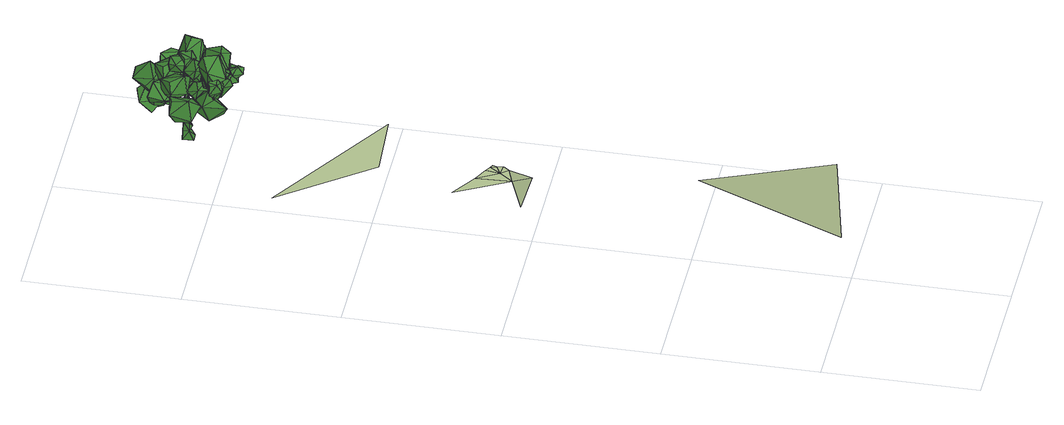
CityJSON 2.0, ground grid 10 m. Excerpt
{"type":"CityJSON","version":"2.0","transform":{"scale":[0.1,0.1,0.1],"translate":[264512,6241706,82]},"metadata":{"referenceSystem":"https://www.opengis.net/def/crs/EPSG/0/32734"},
"CityObjects":{
"tree1":{"type":"SolitaryVegetationObject","attributes":{"type":"broadleaf","group":"standard","width":0.7,"height":1.9,"footprint":[264518.68,6241748.74],"ground_height":82.87},"geometry":[{"type":"MultiSurface","lod":"2","boundaries":[[[0,1,2]],[[3,4,5]],[[0,6,7]],[[8,9,6]],[[9,10,11]],[[3,12,13]],[[2,8,0]],[[14,15,8]],[[15,16,10]],[[17,18,19]],[[2,20,14]],[[20,21,14]],[[22,16,21]],[[23,24,25]],[[7,20,1]],[[22,26,9]],[[9,23,22]],[[11,27,23]],[[28,29,30]],[[25,31,32]],[[33,34,35]],[[5,36,37]],[[38,39,40]],[[34,41,35]],[[28,38,34]],[[31,41,29]],[[39,42,43]],[[41,44,29]],[[29,39,30]],[[41,40,45]],[[40,46,45]],[[39,46,40]],[[44,46,42]],[[47,48,49]],[[11,47,50]],[[11,12,3]],[[10,13,47]],[[51,52,53]],[[50,49,54]],[[12,54,51]],[[12,48,13]],[[55,56,57]],[[51,58,48]],[[48,55,49]],[[54,55,52]],[[52,57,53]],[[53,56,58]],[[59,60,61]],[[19,62,63]],[[64,62,59]],[[17,59,65]],[[10,17,32]],[[10,63,64]],[[16,19,63]],[[32,19,25]],[[61,66,67]],[[65,68,18]],[[18,60,62]],[[65,61,69]],[[67,70,71]],[[69,72,68]],[[60,72,66]],[[61,73,69]],[[70,74,71]],[[73,74,72]],[[72,70,66]],[[73,71,74]],[[75,76,77]],[[22,77,76]],[[9,75,6]],[[20,75,77]],[[78,79,80]],[[33,81,82]],[[33,28,34]],[[83,32,31]],[[33,36,84]],[[82,78,80]],[[27,37,78]],[[85,86,87]],[[78,88,89]],[[80,85,36]],[[37,85,88]],[[85,90,88]],[[89,90,86]],[[82,24,27]],[[82,81,24]],[[81,25,24]],[[5,83,84]],[[5,4,83]],[[4,32,83]],[[0,7,1]],[[0,8,6]],[[8,15,9]],[[9,15,10]],[[13,32,4]],[[4,3,13]],[[2,14,8]],[[14,21,15]],[[15,21,16]],[[17,65,18]],[[2,1,20]],[[20,22,21]],[[22,23,16]],[[25,16,23]],[[23,27,24]],[[7,6,20]],[[22,76,26]],[[9,11,23]],[[11,3,27]],[[28,31,29]],[[25,35,31]],[[35,25,81]],[[81,33,35]],[[37,3,5]],[[5,84,36]],[[38,30,39]],[[34,38,41]],[[28,30,38]],[[31,35,41]],[[39,44,42]],[[41,45,44]],[[29,44,39]],[[41,38,40]],[[46,43,42]],[[39,43,46]],[[44,45,46]],[[47,13,48]],[[11,10,47]],[[11,50,12]],[[10,32,13]],[[51,54,52]],[[50,47,49]],[[12,50,54]],[[12,51,48]],[[55,58,56]],[[51,53,58]],[[48,58,55]],[[54,49,55]],[[52,55,57]],[[53,57,56]],[[59,62,60]],[[19,18,62]],[[64,63,62]],[[17,64,59]],[[10,64,17]],[[10,16,63]],[[16,25,19]],[[32,17,19]],[[61,60,66]],[[65,69,68]],[[18,68,60]],[[65,59,61]],[[67,66,70]],[[69,73,72]],[[60,68,72]],[[61,67,73]],[[72,74,70]],[[73,67,71]],[[75,26,76]],[[22,20,77]],[[9,26,75]],[[20,6,75]],[[78,89,79]],[[33,84,28]],[[28,84,31]],[[84,83,31]],[[33,80,36]],[[80,33,82]],[[82,27,78]],[[27,3,37]],[[85,79,86]],[[78,37,88]],[[80,79,85]],[[37,36,85]],[[86,90,87]],[[85,87,90]],[[79,89,86]],[[89,88,90]],[[91,92,93]],[[94,95,96]],[[97,98,99]],[[91,93,99]],[[100,101,102]],[[103,104,105]],[[106,107,108]],[[100,102,108]],[[109,110,111]],[[112,113,114]],[[115,116,117]],[[109,111,117]],[[118,119,120]],[[121,122,123]],[[124,125,126]],[[118,120,126]],[[127,128,129]],[[130,131,132]],[[133,134,135]],[[127,129,135]],[[136,137,138]],[[139,140,141]],[[142,143,144]],[[136,138,144]],[[145,146,147]],[[148,149,150]],[[151,152,153]],[[145,147,153]],[[154,155,156]],[[157,158,159]],[[160,161,162]],[[154,156,162]],[[163,164,165]],[[166,167,168]],[[169,170,171]],[[163,165,171]],[[172,173,174]],[[175,176,177]],[[178,179,180]],[[172,174,180]],[[181,182,183]],[[184,185,186]],[[187,188,189]],[[181,183,189]],[[190,191,192]],[[193,194,195]],[[196,197,198]],[[190,192,198]],[[199,200,201]],[[202,203,204]],[[205,206,207]],[[199,201,207]],[[208,209,210]],[[211,212,213]],[[214,215,216]],[[208,210,216]],[[217,218,219]],[[220,221,222]],[[223,224,225]],[[217,219,225]],[[226,227,228]],[[229,230,231]],[[232,233,234]],[[226,228,234]],[[235,236,237]],[[238,239,240]],[[241,242,243]],[[235,237,243]],[[244,245,246]],[[247,248,249]],[[250,251,252]],[[244,246,252]],[[253,254,255]],[[256,257,258]],[[259,260,261]],[[253,255,261]],[[262,263,264]],[[265,266,267]],[[268,269,270]],[[262,264,270]],[[271,272,273]],[[274,275,276]],[[277,278,279]],[[271,273,279]],[[280,281,282]],[[283,284,285]],[[286,287,288]],[[280,282,288]],[[289,290,291]],[[292,293,294]],[[295,296,297]],[[289,291,297]],[[298,299,300]],[[301,302,303]],[[304,305,306]],[[298,300,306]],[[307,308,309]],[[310,311,312]],[[313,314,315]],[[307,309,315]],[[316,317,318]],[[319,320,321]],[[322,323,324]],[[316,318,324]],[[325,326,327]],[[328,329,330]],[[331,332,333]],[[325,327,333]],[[334,335,336]],[[337,338,339]],[[340,341,342]],[[334,336,342]],[[343,344,345]],[[346,347,348]],[[349,350,351]],[[343,345,351]],[[352,353,354]],[[355,356,357]],[[358,359,360]],[[352,354,360]],[[361,362,363]],[[364,365,366]],[[367,368,369]],[[361,363,369]],[[370,371,372]],[[373,374,375]],[[376,377,378]],[[370,372,378]],[[379,380,381]],[[382,383,384]],[[385,386,387]],[[379,381,387]],[[388,389,390]],[[391,392,393]],[[394,395,396]],[[388,390,396]],[[397,398,399]],[[400,401,402]],[[403,404,405]],[[397,399,405]],[[406,407,408]],[[409,410,411]],[[412,413,414]],[[406,408,414]],[[414,411,412]],[[414,408,411]],[[408,409,411]],[[414,407,406]],[[414,413,407]],[[413,415,407]],[[411,413,412]],[[411,410,413]],[[410,415,413]],[[408,410,409]],[[408,407,410]],[[407,415,410]],[[405,402,403]],[[405,399,402]],[[399,400,402]],[[405,398,397]],[[405,404,398]],[[404,416,398]],[[402,404,403]],[[402,401,404]],[[401,416,404]],[[399,401,400]],[[399,398,401]],[[398,416,401]],[[396,393,394]],[[396,390,393]],[[390,391,393]],[[396,389,388]],[[396,395,389]],[[395,417,389]],[[393,395,394]],[[393,392,395]],[[392,417,395]],[[390,392,391]],[[390,389,392]],[[389,417,392]],[[387,384,385]],[[387,381,384]],[[381,382,384]],[[387,380,379]],[[387,386,380]],[[386,418,380]],[[384,386,385]],[[384,383,386]],[[383,418,386]],[[381,383,382]],[[381,380,383]],[[380,418,383]],[[378,375,376]],[[378,372,375]],[[372,373,375]],[[378,371,370]],[[378,377,371]],[[377,419,371]],[[375,377,376]],[[375,374,377]],[[374,419,377]],[[372,374,373]],[[372,371,374]],[[371,419,374]],[[369,366,367]],[[369,363,366]],[[363,364,366]],[[369,362,361]],[[369,368,362]],[[368,420,362]],[[366,368,367]],[[366,365,368]],[[365,420,368]],[[363,365,364]],[[363,362,365]],[[362,420,365]],[[360,357,358]],[[360,354,357]],[[354,355,357]],[[360,353,352]],[[360,359,353]],[[359,421,353]],[[357,359,358]],[[357,356,359]],[[356,421,359]],[[354,356,355]],[[354,353,356]],[[353,421,356]],[[351,348,349]],[[351,345,348]],[[345,346,348]],[[351,344,343]],[[351,350,344]],[[350,422,344]],[[348,350,349]],[[348,347,350]],[[347,422,350]],[[345,347,346]],[[345,344,347]],[[344,422,347]],[[342,339,340]],[[342,336,339]],[[336,337,339]],[[342,335,334]],[[342,341,335]],[[341,423,335]],[[339,341,340]],[[339,338,341]],[[338,423,341]],[[336,338,337]],[[336,335,338]],[[335,423,338]],[[333,330,331]],[[333,327,330]],[[327,328,330]],[[333,326,325]],[[333,332,326]],[[332,424,326]],[[330,332,331]],[[330,329,332]],[[329,424,332]],[[327,329,328]],[[327,326,329]],[[326,424,329]],[[324,321,322]],[[324,318,321]],[[318,319,321]],[[324,317,316]],[[324,323,317]],[[323,425,317]],[[321,323,322]],[[321,320,323]],[[320,425,323]],[[318,320,319]],[[318,317,320]],[[317,425,320]],[[315,312,313]],[[315,309,312]],[[309,310,312]],[[315,308,307]],[[315,314,308]],[[314,426,308]],[[312,314,313]],[[312,311,314]],[[311,426,314]],[[309,311,310]],[[309,308,311]],[[308,426,311]],[[306,303,304]],[[306,300,303]],[[300,301,303]],[[306,299,298]],[[306,305,299]],[[305,427,299]],[[303,305,304]],[[303,302,305]],[[302,427,305]],[[300,302,301]],[[300,299,302]],[[299,427,302]],[[297,294,295]],[[297,291,294]],[[291,292,294]],[[297,290,289]],[[297,296,290]],[[296,428,290]],[[294,296,295]],[[294,293,296]],[[293,428,296]],[[291,293,292]],[[291,290,293]],[[290,428,293]],[[288,285,286]],[[288,282,285]],[[282,283,285]],[[288,281,280]],[[288,287,281]],[[287,429,281]],[[285,287,286]],[[285,284,287]],[[284,429,287]],[[282,284,283]],[[282,281,284]],[[281,429,284]],[[279,276,277]],[[279,273,276]],[[273,274,276]],[[279,272,271]],[[279,278,272]],[[278,430,272]],[[276,278,277]],[[276,275,278]],[[275,430,278]],[[273,275,274]],[[273,272,275]],[[272,430,275]],[[270,267,268]],[[270,264,267]],[[264,265,267]],[[270,263,262]],[[270,269,263]],[[269,431,263]],[[267,269,268]],[[267,266,269]],[[266,431,269]],[[264,266,265]],[[264,263,266]],[[263,431,266]],[[261,258,259]],[[261,255,258]],[[255,256,258]],[[261,254,253]],[[261,260,254]],[[260,432,254]],[[258,260,259]],[[258,257,260]],[[257,432,260]],[[255,257,256]],[[255,254,257]],[[254,432,257]],[[252,249,250]],[[252,246,249]],[[246,247,249]],[[252,245,244]],[[252,251,245]],[[251,433,245]],[[249,251,250]],[[249,248,251]],[[248,433,251]],[[246,248,247]],[[246,245,248]],[[245,433,248]],[[243,240,241]],[[243,237,240]],[[237,238,240]],[[243,236,235]],[[243,242,236]],[[242,434,236]],[[240,242,241]],[[240,239,242]],[[239,434,242]],[[237,239,238]],[[237,236,239]],[[236,434,239]],[[234,231,232]],[[234,228,231]],[[228,229,231]],[[234,227,226]],[[234,233,227]],[[233,435,227]],[[231,233,232]],[[231,230,233]],[[230,435,233]],[[228,230,229]],[[228,227,230]],[[227,435,230]],[[225,222,223]],[[225,219,222]],[[219,220,222]],[[225,218,217]],[[225,224,218]],[[224,436,218]],[[222,224,223]],[[222,221,224]],[[221,436,224]],[[219,221,220]],[[219,218,221]],[[218,436,221]],[[216,213,214]],[[216,210,213]],[[210,211,213]],[[216,209,208]],[[216,215,209]],[[215,437,209]],[[213,215,214]],[[213,212,215]],[[212,437,215]],[[210,212,211]],[[210,209,212]],[[209,437,212]],[[207,204,205]],[[207,201,204]],[[201,202,204]],[[207,200,199]],[[207,206,200]],[[206,438,200]],[[204,206,205]],[[204,203,206]],[[203,438,206]],[[201,203,202]],[[201,200,203]],[[200,438,203]],[[198,195,196]],[[198,192,195]],[[192,193,195]],[[198,191,190]],[[198,197,191]],[[197,439,191]],[[195,197,196]],[[195,194,197]],[[194,439,197]],[[192,194,193]],[[192,191,194]],[[191,439,194]],[[189,186,187]],[[189,183,186]],[[183,184,186]],[[189,182,181]],[[189,188,182]],[[188,440,182]],[[186,188,187]],[[186,185,188]],[[185,440,188]],[[183,185,184]],[[183,182,185]],[[182,440,185]],[[180,177,178]],[[180,174,177]],[[174,175,177]],[[180,173,172]],[[180,179,173]],[[179,441,173]],[[177,179,178]],[[177,176,179]],[[176,441,179]],[[174,176,175]],[[174,173,176]],[[173,441,176]],[[171,168,169]],[[171,165,168]],[[165,166,168]],[[171,164,163]],[[171,170,164]],[[170,442,164]],[[168,170,169]],[[168,167,170]],[[167,442,170]],[[165,167,166]],[[165,164,167]],[[164,442,167]],[[162,159,160]],[[162,156,159]],[[156,157,159]],[[162,155,154]],[[162,161,155]],[[161,443,155]],[[159,161,160]],[[159,158,161]],[[158,443,161]],[[156,158,157]],[[156,155,158]],[[155,443,158]],[[153,150,151]],[[153,147,150]],[[147,148,150]],[[153,146,145]],[[153,152,146]],[[152,444,146]],[[150,152,151]],[[150,149,152]],[[149,444,152]],[[147,149,148]],[[147,146,149]],[[146,444,149]],[[144,141,142]],[[144,138,141]],[[138,139,141]],[[144,137,136]],[[144,143,137]],[[143,445,137]],[[141,143,142]],[[141,140,143]],[[140,445,143]],[[138,140,139]],[[138,137,140]],[[137,445,140]],[[135,132,133]],[[135,129,132]],[[129,130,132]],[[135,128,127]],[[135,134,128]],[[134,446,128]],[[132,134,133]],[[132,131,134]],[[131,446,134]],[[129,131,130]],[[129,128,131]],[[128,446,131]],[[126,123,124]],[[126,120,123]],[[120,121,123]],[[126,119,118]],[[126,125,119]],[[125,447,119]],[[123,125,124]],[[123,122,125]],[[122,447,125]],[[120,122,121]],[[120,119,122]],[[119,447,122]],[[117,114,115]],[[117,111,114]],[[111,112,114]],[[117,110,109]],[[117,116,110]],[[116,448,110]],[[114,116,115]],[[114,113,116]],[[113,448,116]],[[111,113,112]],[[111,110,113]],[[110,448,113]],[[108,105,106]],[[108,102,105]],[[102,103,105]],[[108,101,100]],[[108,107,101]],[[107,449,101]],[[105,107,106]],[[105,104,107]],[[104,449,107]],[[102,104,103]],[[102,101,104]],[[101,449,104]],[[99,96,97]],[[99,93,96]],[[93,94,96]],[[99,92,91]],[[99,98,92]],[[98,450,92]],[[96,98,97]],[[96,95,98]],[[95,450,98]],[[93,95,94]],[[93,92,95]],[[92,450,95]]]}]},
"terrain1":{"type":"TINRelief","geometry":[{"type":"CompositeSurface","lod":"1","boundaries":[[[451,452,453]],[[454,455,456]],[[457,458,454]],[[454,456,459]],[[454,460,457]],[[459,460,454]],[[461,457,460]],[[460,459,462]],[[460,463,461]],[[460,462,464]],[[464,463,460]],[[465,463,464]],[[466,467,468]]]}]}
},
"vertices":[
[70,431,9],[64,424,9],[64,431,9],[68,427,33],[68,428,33],[68,427,34],[69,427,15],[70,424,9],[69,431,15],[69,428,21],[68,429,29],[69,427,30],[75,430,34],[74,431,34],[65,431,15],[68,431,21],[65,430,27],[66,433,32],[65,438,36],[65,432,32],[65,427,15],[65,430,21],[65,427,21],[66,427,27],[66,426,32],[65,427,32],[67,427,20],[66,426,33],[64,427,41],[57,428,49],[58,427,50],[63,429,40],[67,429,33],[66,426,34],[63,426,40],[62,428,40],[71,422,36],[72,422,35],[57,426,49],[47,427,47],[47,427,46],[57,427,48],[41,428,50],[41,427,51],[47,428,47],[46,427,46],[41,427,50],[75,431,32],[78,431,39],[79,431,38],[76,430,33],[78,430,39],[78,429,45],[77,429,45],[80,430,39],[78,430,45],[82,430,49],[83,430,49],[77,430,45],[67,439,34],[64,443,35],[66,443,35],[64,439,34],[65,433,29],[67,433,30],[66,438,36],[65,447,33],[66,447,33],[64,444,36],[65,444,37],[64,451,35],[65,452,36],[65,447,34],[66,447,34],[65,451,36],[68,426,19],[66,426,20],[66,425,19],[70,420,34],[73,415,39],[70,420,36],[65,426,33],[66,425,33],[67,428,34],[67,427,35],[74,417,39],[75,413,45],[75,414,45],[75,416,38],[74,415,38],[76,413,45],[91,433,53],[88,426,60],[93,429,46],[88,424,42],[84,417,49],[82,430,41],[78,434,47],[74,426,54],[84,437,50],[48,432,51],[49,422,52],[43,433,44],[35,430,43],[36,420,44],[32,433,50],[35,432,58],[36,422,59],[43,435,56],[57,416,53],[60,409,45],[51,420,50],[44,418,46],[47,411,38],[41,414,52],[45,407,56],[48,400,48],[51,412,58],[78,409,73],[79,419,69],[70,408,73],[65,408,67],[65,418,63],[69,403,62],[76,404,59],[77,414,55],[80,404,67],[63,404,67],[63,408,77],[55,402,65],[49,408,64],[48,412,73],[53,413,59],[61,416,60],[60,421,69],[65,409,61],[78,419,43],[72,415,44],[81,420,48],[82,417,52],[76,413,54],[85,413,49],[84,410,44],[78,406,46],[82,415,41],[85,433,62],[92,429,64],[85,434,57],[86,430,52],[92,427,53],[81,427,54],[81,424,59],[87,420,60],[81,429,62],[50,431,51],[43,438,52],[55,434,44],[58,441,43],[51,449,44],[63,441,50],[60,440,58],[52,447,59],[56,433,56],[57,453,51],[63,462,52],[60,449,44],[68,447,43],[74,455,44],[68,442,50],[67,445,58],[73,453,59],[59,448,56],[79,431,55],[70,435,57],[83,435,49],[84,443,48],[74,447,49],[88,444,55],[85,442,62],[76,447,64],[84,434,61],[69,449,59],[76,442,61],[64,447,53],[60,440,52],[67,432,53],[56,441,59],[59,442,66],[66,434,68],[63,448,65],[55,443,58],[62,435,60],[50,441,52],[46,434,51],[53,426,52],[42,434,58],[44,435,66],[51,427,67],[49,442,64],[78,428,77],[69,430,72],[81,422,74],[83,421,67],[74,422,61],[88,427,66],[86,434,67],[77,437,62],[83,433,75],[63,459,45],[54,456,41],[66,453,49],[68,446,46],[59,442,41],[72,449,40],[70,454,34],[62,451,30],[68,460,40],[61,429,72],[67,434,73],[61,429,67],[64,428,63],[69,433,64],[65,424,65],[67,423,70],[73,427,71],[63,425,72],[67,428,54],[72,432,56],[66,428,49],[70,427,45],[75,431,46],[71,422,47],[73,421,52],[78,425,53],[69,423,54],[57,438,54],[62,442,55],[57,438,49],[60,437,45],[65,441,46],[61,432,47],[63,431,51],[68,435,53],[59,433,54],[56,442,45],[62,444,48],[54,447,43],[56,450,40],[62,452,43],[57,447,36],[60,442,36],[66,444,39],[57,440,40],[60,429,68],[66,429,71],[58,434,69],[60,439,68],[66,439,70],[60,438,63],[62,434,61],[69,434,63],[60,430,63],[60,409,58],[66,408,60],[58,413,59],[60,418,58],[66,418,60],[60,417,53],[62,413,50],[69,413,52],[60,409,53],[60,418,63],[66,418,65],[58,423,64],[60,427,62],[66,427,65],[60,426,57],[62,423,55],[69,423,57],[60,419,57],[53,407,55],[53,403,60],[56,411,56],[61,410,57],[62,406,62],[62,408,53],[60,403,51],[61,399,56],[55,405,51],[77,431,61],[77,426,66],[80,435,62],[85,434,62],[86,430,68],[86,431,58],[84,427,57],[84,422,61],[79,429,57],[55,425,64],[55,421,69],[58,429,65],[63,428,65],[64,424,71],[64,425,61],[62,421,59],[62,417,64],[57,423,60],[59,424,46],[59,420,51],[62,428,47],[67,427,48],[68,423,53],[68,424,43],[66,420,42],[66,415,47],[61,422,42],[68,419,55],[68,414,60],[71,422,56],[76,422,57],[77,417,62],[77,419,52],[75,415,51],[76,410,56],[70,417,51],[55,440,46],[56,436,51],[59,444,46],[64,443,47],[65,439,52],[65,441,43],[62,436,41],[63,432,46],[58,438,41],[78,414,52],[84,412,50],[74,413,48],[73,408,47],[79,406,44],[72,406,51],[76,406,55],[81,403,53],[76,411,56],[76,409,58],[78,404,60],[79,411,57],[82,410,54],[84,405,56],[80,409,51],[77,406,51],[79,402,53],[75,408,54],[76,406,51],[78,402,53],[79,408,50],[82,407,48],[84,403,50],[80,406,45],[77,404,45],[79,399,46],[75,405,47],[71,402,60],[73,398,62],[74,404,59],[77,403,57],[79,399,59],[75,402,54],[72,399,54],[74,395,56],[70,401,57],[64,410,59],[59,408,61],[63,412,55],[60,416,55],[55,414,57],[62,418,58],[62,417,63],[57,415,65],[65,413,62],[54,404,56],[50,403,60],[52,406,52],[49,410,53],[45,408,56],[52,413,55],[54,412,59],[50,411,62],[56,408,58],[90,425,48],[95,429,49],[87,427,51],[85,431,52],[90,434,53],[84,431,48],[87,431,44],[91,435,45],[88,427,45],[86,423,47],[89,426,43],[86,426,50],[84,430,50],[87,433,46],[80,429,48],[80,427,44],[83,430,40],[82,423,45],[49,404,66],[48,403,60],[52,407,67],[52,411,65],[51,411,59],[47,412,67],[44,410,66],[43,410,60],[45,406,67],[47,408,56],[88,431,41],[95,435,50],[46,406,62],[54,411,62],[76,395,60],[81,399,51],[81,401,57],[85,405,48],[62,433,53],[74,411,62],[65,417,53],[61,418,71],[83,424,68],[59,400,62],[70,423,64],[70,413,59],[70,434,69],[67,447,45],[68,442,52],[78,432,52],[72,433,70],[53,448,35],[69,431,62],[59,425,61],[74,431,61],[67,446,57],[74,462,53],[44,449,53],[94,423,60],[71,409,49],[57,417,79],[74,423,60],[53,403,40],[41,415,53],[80,419,58],
[85,26,31],[58,107,27],[2,7,38],[50,222,16],[21,211,19],[52,210,19],[49,245,16],[32,256,16],[61,226,16],[57,231,16],[58,240,16],[64,230,16],[62,238,16],[63,234,16],[64,237,16],[52,306,14],[98,309,13],[8,364,14]
]}
